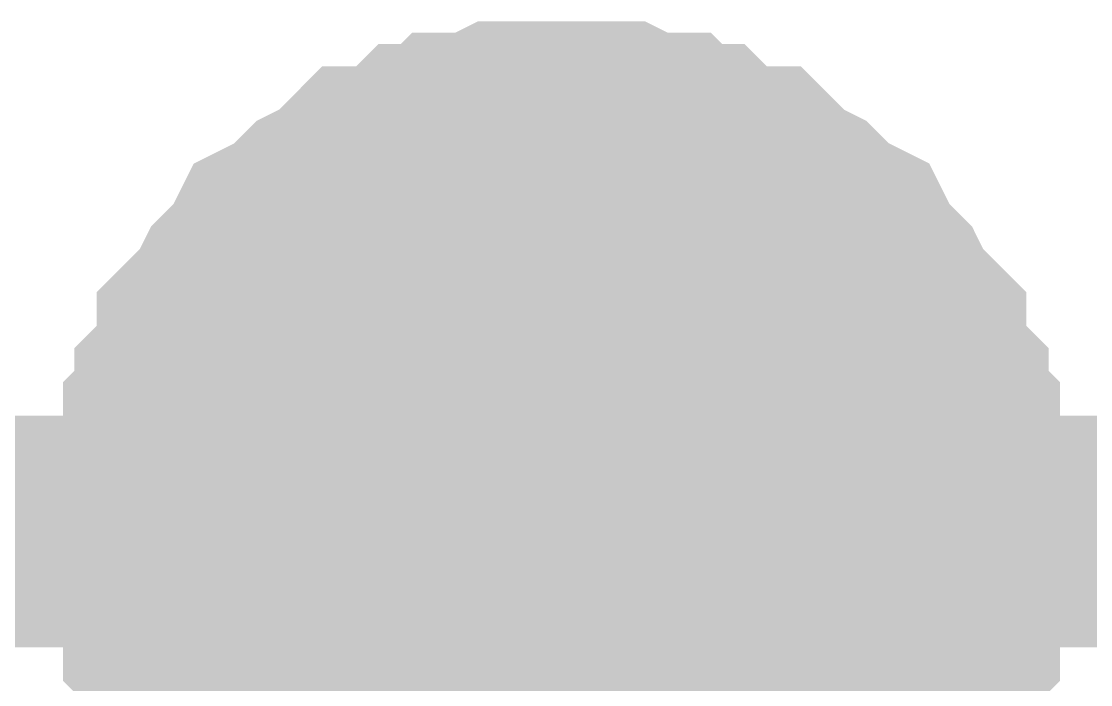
# Model space of a CAD drawing. Header units: inches. Extents: x 0 to 31.5, y 0 to 22.3.
# Drawn here: x 10.2738 to 10.3283, y 12.9919 to 13.0257 of the extents above; entities that cross this region are included whole.
import ezdxf

# ---------------------------------------------------------------- set-up
doc = ezdxf.new("R2010")
doc.units = ezdxf.units.IN
doc.header["$MEASUREMENT"] = 0
doc.layers.add('Sheet', color=255, linetype='Continuous')

msp = doc.modelspace()

# ---------------------------------------------------------------- linework, layer by layer
at = {"layer": 'Sheet'}
for points in [[(10.28125, 12.999719, 0.0118, 0.0118, 0), (10.28125, 13.000868, 0.0118, 0.0118, 0), (10.28125, 13.002016, 0.0118, 0.0118, 0), (10.28125, 13.002591, 0.0118, 0.0118, 0), (10.281824, 13.003739, 0.0118, 0.0118, 0), (10.281824, 13.004888, 0.0118, 0.0118, 0), (10.282398, 13.005462, 0.0118, 0.0118, 0), (10.282398, 13.006611, 0.0118, 0.0118, 0), (10.282972, 13.007185, 0.0118, 0.0118, 0), (10.283547, 13.008333, 0.0118, 0.0118, 0), (10.283547, 13.009482, 0.0118, 0.0118, 0), (10.284121, 13.010056, 0.0118, 0.0118, 0), (10.284695, 13.01063, 0.0118, 0.0118, 0), (10.285269, 13.011779, 0.0118, 0.0118, 0), (10.285843, 13.012353, 0.0118, 0.0118, 0), (10.286417, 13.012927, 0.0118, 0.0118, 0), (10.286991, 13.014076, 0.0118, 0.0118, 0), (10.28814, 13.01465, 0.0118, 0.0118, 0), (10.288714, 13.015225, 0.0118, 0.0118, 0), (10.289288, 13.015799, 0.0118, 0.0118, 0), (10.290436, 13.016373, 0.0118, 0.0118, 0), (10.29101, 13.016947, 0.0118, 0.0118, 0), (10.291585, 13.017522, 0.0118, 0.0118, 0), (10.292733, 13.017522, 0.0118, 0.0118, 0), (10.293881, 13.018096, 0.0118, 0.0118, 0), (10.294455, 13.01867, 0.0118, 0.0118, 0), (10.295604, 13.01867, 0.0118, 0.0118, 0), (10.296178, 13.019244, 0.0118, 0.0118, 0), (10.297326, 13.019244, 0.0118, 0.0118, 0), (10.298474, 13.019819, 0.0118, 0.0118, 0), (10.299049, 13.019819, 0.0118, 0.0118, 0), (10.300197, 13.019819, 0.0118, 0.0118, 0), (10.301345, 13.019819, 0.0118, 0.0118, 0)], [(10.28125, 12.999719, 0.0118, 0.0118, 0), (10.28125, 13.000868, 0.0118, 0.0118, 0), (10.28125, 13.002016, 0.0118, 0.0118, 0), (10.28125, 13.002591, 0.0118, 0.0118, 0), (10.281824, 13.003739, 0.0118, 0.0118, 0), (10.281824, 13.004888, 0.0118, 0.0118, 0), (10.282398, 13.005462, 0.0118, 0.0118, 0), (10.282398, 13.006611, 0.0118, 0.0118, 0), (10.282972, 13.007185, 0.0118, 0.0118, 0), (10.283547, 13.008333, 0.0118, 0.0118, 0), (10.283547, 13.009482, 0.0118, 0.0118, 0), (10.284121, 13.010056, 0.0118, 0.0118, 0), (10.284695, 13.01063, 0.0118, 0.0118, 0), (10.285269, 13.011779, 0.0118, 0.0118, 0), (10.285843, 13.012353, 0.0118, 0.0118, 0), (10.286417, 13.012927, 0.0118, 0.0118, 0), (10.286991, 13.014076, 0.0118, 0.0118, 0), (10.28814, 13.01465, 0.0118, 0.0118, 0), (10.288714, 13.015225, 0.0118, 0.0118, 0), (10.289288, 13.015799, 0.0118, 0.0118, 0), (10.290436, 13.016373, 0.0118, 0.0118, 0), (10.29101, 13.016947, 0.0118, 0.0118, 0), (10.291585, 13.017522, 0.0118, 0.0118, 0), (10.292733, 13.017522, 0.0118, 0.0118, 0), (10.293881, 13.018096, 0.0118, 0.0118, 0), (10.294455, 13.01867, 0.0118, 0.0118, 0), (10.295604, 13.01867, 0.0118, 0.0118, 0), (10.296178, 13.019244, 0.0118, 0.0118, 0), (10.297326, 13.019244, 0.0118, 0.0118, 0), (10.298474, 13.019819, 0.0118, 0.0118, 0), (10.299049, 13.019819, 0.0118, 0.0118, 0), (10.300197, 13.019819, 0.0118, 0.0118, 0), (10.301345, 13.019819, 0.0118, 0.0118, 0)], [(10.28125, 12.999719, 0.0118, 0.0118, 0), (10.28125, 13.000868, 0.0118, 0.0118, 0), (10.28125, 13.002016, 0.0118, 0.0118, 0), (10.28125, 13.002591, 0.0118, 0.0118, 0), (10.281824, 13.003739, 0.0118, 0.0118, 0), (10.281824, 13.004888, 0.0118, 0.0118, 0), (10.282398, 13.005462, 0.0118, 0.0118, 0), (10.282398, 13.006611, 0.0118, 0.0118, 0), (10.282972, 13.007185, 0.0118, 0.0118, 0), (10.283547, 13.008333, 0.0118, 0.0118, 0), (10.283547, 13.009482, 0.0118, 0.0118, 0), (10.284121, 13.010056, 0.0118, 0.0118, 0), (10.284695, 13.01063, 0.0118, 0.0118, 0), (10.285269, 13.011779, 0.0118, 0.0118, 0), (10.285843, 13.012353, 0.0118, 0.0118, 0), (10.286417, 13.012927, 0.0118, 0.0118, 0), (10.286991, 13.014076, 0.0118, 0.0118, 0), (10.28814, 13.01465, 0.0118, 0.0118, 0), (10.288714, 13.015225, 0.0118, 0.0118, 0), (10.289288, 13.015799, 0.0118, 0.0118, 0), (10.290436, 13.016373, 0.0118, 0.0118, 0), (10.29101, 13.016947, 0.0118, 0.0118, 0), (10.291585, 13.017522, 0.0118, 0.0118, 0), (10.292733, 13.017522, 0.0118, 0.0118, 0), (10.293881, 13.018096, 0.0118, 0.0118, 0), (10.294455, 13.01867, 0.0118, 0.0118, 0), (10.295604, 13.01867, 0.0118, 0.0118, 0), (10.296178, 13.019244, 0.0118, 0.0118, 0), (10.297326, 13.019244, 0.0118, 0.0118, 0), (10.298474, 13.019819, 0.0118, 0.0118, 0), (10.299049, 13.019819, 0.0118, 0.0118, 0), (10.300197, 13.019819, 0.0118, 0.0118, 0), (10.301345, 13.019819, 0.0118, 0.0118, 0)], [(10.28125, 12.999719, 0.0118, 0.0118, 0), (10.28125, 13.000868, 0.0118, 0.0118, 0), (10.28125, 13.002016, 0.0118, 0.0118, 0), (10.28125, 13.002591, 0.0118, 0.0118, 0), (10.281824, 13.003739, 0.0118, 0.0118, 0), (10.281824, 13.004888, 0.0118, 0.0118, 0), (10.282398, 13.005462, 0.0118, 0.0118, 0), (10.282398, 13.006611, 0.0118, 0.0118, 0), (10.282972, 13.007185, 0.0118, 0.0118, 0), (10.283547, 13.008333, 0.0118, 0.0118, 0), (10.283547, 13.009482, 0.0118, 0.0118, 0), (10.284121, 13.010056, 0.0118, 0.0118, 0), (10.284695, 13.01063, 0.0118, 0.0118, 0), (10.285269, 13.011779, 0.0118, 0.0118, 0), (10.285843, 13.012353, 0.0118, 0.0118, 0), (10.286417, 13.012927, 0.0118, 0.0118, 0), (10.286991, 13.014076, 0.0118, 0.0118, 0), (10.28814, 13.01465, 0.0118, 0.0118, 0), (10.288714, 13.015225, 0.0118, 0.0118, 0), (10.289288, 13.015799, 0.0118, 0.0118, 0), (10.290436, 13.016373, 0.0118, 0.0118, 0), (10.29101, 13.016947, 0.0118, 0.0118, 0), (10.291585, 13.017522, 0.0118, 0.0118, 0), (10.292733, 13.017522, 0.0118, 0.0118, 0), (10.293881, 13.018096, 0.0118, 0.0118, 0), (10.294455, 13.01867, 0.0118, 0.0118, 0), (10.295604, 13.01867, 0.0118, 0.0118, 0), (10.296178, 13.019244, 0.0118, 0.0118, 0), (10.297326, 13.019244, 0.0118, 0.0118, 0), (10.298474, 13.019819, 0.0118, 0.0118, 0), (10.299049, 13.019819, 0.0118, 0.0118, 0), (10.300197, 13.019819, 0.0118, 0.0118, 0), (10.301345, 13.019819, 0.0118, 0.0118, 0)], [(10.301345, 13.019819, 0.0118, 0.0118, 0), (10.301345, 13.019819, 0.0118, 0.0118, 0)], [(10.301345, 13.019819, 0.0118, 0.0118, 0), (10.302493, 13.019819, 0.0118, 0.0118, 0), (10.303642, 13.019819, 0.0118, 0.0118, 0), (10.304216, 13.019819, 0.0118, 0.0118, 0), (10.305364, 13.019244, 0.0118, 0.0118, 0), (10.306512, 13.019244, 0.0118, 0.0118, 0), (10.307087, 13.01867, 0.0118, 0.0118, 0), (10.308235, 13.01867, 0.0118, 0.0118, 0), (10.308809, 13.018096, 0.0118, 0.0118, 0), (10.309957, 13.017522, 0.0118, 0.0118, 0), (10.311106, 13.017522, 0.0118, 0.0118, 0), (10.31168, 13.016947, 0.0118, 0.0118, 0), (10.312254, 13.016373, 0.0118, 0.0118, 0), (10.313402, 13.015799, 0.0118, 0.0118, 0), (10.313976, 13.015225, 0.0118, 0.0118, 0), (10.314551, 13.01465, 0.0118, 0.0118, 0), (10.315699, 13.014076, 0.0118, 0.0118, 0), (10.316273, 13.012927, 0.0118, 0.0118, 0), (10.316847, 13.012353, 0.0118, 0.0118, 0), (10.317421, 13.011779, 0.0118, 0.0118, 0), (10.317995, 13.01063, 0.0118, 0.0118, 0), (10.31857, 13.010056, 0.0118, 0.0118, 0), (10.319144, 13.009482, 0.0118, 0.0118, 0), (10.319144, 13.008333, 0.0118, 0.0118, 0), (10.319718, 13.007185, 0.0118, 0.0118, 0), (10.320292, 13.006611, 0.0118, 0.0118, 0), (10.320292, 13.005462, 0.0118, 0.0118, 0), (10.320866, 13.004888, 0.0118, 0.0118, 0), (10.320866, 13.003739, 0.0118, 0.0118, 0), (10.32144, 13.002591, 0.0118, 0.0118, 0), (10.32144, 13.002016, 0.0118, 0.0118, 0), (10.32144, 13.000868, 0.0118, 0.0118, 0), (10.32144, 12.999719, 0.0118, 0.0118, 0)], [(10.301345, 13.019819, 0.0118, 0.0118, 0), (10.301345, 13.019819, 0.0118, 0.0118, 0)], [(10.301345, 13.019819, 0.0118, 0.0118, 0), (10.302493, 13.019819, 0.0118, 0.0118, 0), (10.303642, 13.019819, 0.0118, 0.0118, 0), (10.304216, 13.019819, 0.0118, 0.0118, 0), (10.305364, 13.019244, 0.0118, 0.0118, 0), (10.306512, 13.019244, 0.0118, 0.0118, 0), (10.307087, 13.01867, 0.0118, 0.0118, 0), (10.308235, 13.01867, 0.0118, 0.0118, 0), (10.308809, 13.018096, 0.0118, 0.0118, 0), (10.309957, 13.017522, 0.0118, 0.0118, 0), (10.311106, 13.017522, 0.0118, 0.0118, 0), (10.31168, 13.016947, 0.0118, 0.0118, 0), (10.312254, 13.016373, 0.0118, 0.0118, 0), (10.313402, 13.015799, 0.0118, 0.0118, 0), (10.313976, 13.015225, 0.0118, 0.0118, 0), (10.314551, 13.01465, 0.0118, 0.0118, 0), (10.315699, 13.014076, 0.0118, 0.0118, 0), (10.316273, 13.012927, 0.0118, 0.0118, 0), (10.316847, 13.012353, 0.0118, 0.0118, 0), (10.317421, 13.011779, 0.0118, 0.0118, 0), (10.317995, 13.01063, 0.0118, 0.0118, 0), (10.31857, 13.010056, 0.0118, 0.0118, 0), (10.319144, 13.009482, 0.0118, 0.0118, 0), (10.319144, 13.008333, 0.0118, 0.0118, 0), (10.319718, 13.007185, 0.0118, 0.0118, 0), (10.320292, 13.006611, 0.0118, 0.0118, 0), (10.320292, 13.005462, 0.0118, 0.0118, 0), (10.320866, 13.004888, 0.0118, 0.0118, 0), (10.320866, 13.003739, 0.0118, 0.0118, 0), (10.32144, 13.002591, 0.0118, 0.0118, 0), (10.32144, 13.002016, 0.0118, 0.0118, 0), (10.32144, 13.000868, 0.0118, 0.0118, 0), (10.32144, 12.999719, 0.0118, 0.0118, 0)], [(10.301345, 13.019819, 0.0118, 0.0118, 0), (10.301345, 13.019819, 0.0118, 0.0118, 0)], [(10.301345, 13.019819, 0.0118, 0.0118, 0), (10.302493, 13.019819, 0.0118, 0.0118, 0), (10.303642, 13.019819, 0.0118, 0.0118, 0), (10.304216, 13.019819, 0.0118, 0.0118, 0), (10.305364, 13.019244, 0.0118, 0.0118, 0), (10.306512, 13.019244, 0.0118, 0.0118, 0), (10.307087, 13.01867, 0.0118, 0.0118, 0), (10.308235, 13.01867, 0.0118, 0.0118, 0), (10.308809, 13.018096, 0.0118, 0.0118, 0), (10.309957, 13.017522, 0.0118, 0.0118, 0), (10.311106, 13.017522, 0.0118, 0.0118, 0), (10.31168, 13.016947, 0.0118, 0.0118, 0), (10.312254, 13.016373, 0.0118, 0.0118, 0), (10.313402, 13.015799, 0.0118, 0.0118, 0), (10.313976, 13.015225, 0.0118, 0.0118, 0), (10.314551, 13.01465, 0.0118, 0.0118, 0), (10.315699, 13.014076, 0.0118, 0.0118, 0), (10.316273, 13.012927, 0.0118, 0.0118, 0), (10.316847, 13.012353, 0.0118, 0.0118, 0), (10.317421, 13.011779, 0.0118, 0.0118, 0), (10.317995, 13.01063, 0.0118, 0.0118, 0), (10.31857, 13.010056, 0.0118, 0.0118, 0), (10.319144, 13.009482, 0.0118, 0.0118, 0), (10.319144, 13.008333, 0.0118, 0.0118, 0), (10.319718, 13.007185, 0.0118, 0.0118, 0), (10.320292, 13.006611, 0.0118, 0.0118, 0), (10.320292, 13.005462, 0.0118, 0.0118, 0), (10.320866, 13.004888, 0.0118, 0.0118, 0), (10.320866, 13.003739, 0.0118, 0.0118, 0), (10.32144, 13.002591, 0.0118, 0.0118, 0), (10.32144, 13.002016, 0.0118, 0.0118, 0), (10.32144, 13.000868, 0.0118, 0.0118, 0), (10.32144, 12.999719, 0.0118, 0.0118, 0)], [(10.301345, 13.019819, 0.0118, 0.0118, 0), (10.301345, 13.019819, 0.0118, 0.0118, 0)], [(10.301345, 13.019819, 0.0118, 0.0118, 0), (10.302493, 13.019819, 0.0118, 0.0118, 0), (10.303642, 13.019819, 0.0118, 0.0118, 0), (10.304216, 13.019819, 0.0118, 0.0118, 0), (10.305364, 13.019244, 0.0118, 0.0118, 0), (10.306512, 13.019244, 0.0118, 0.0118, 0), (10.307087, 13.01867, 0.0118, 0.0118, 0), (10.308235, 13.01867, 0.0118, 0.0118, 0), (10.308809, 13.018096, 0.0118, 0.0118, 0), (10.309957, 13.017522, 0.0118, 0.0118, 0), (10.311106, 13.017522, 0.0118, 0.0118, 0), (10.31168, 13.016947, 0.0118, 0.0118, 0), (10.312254, 13.016373, 0.0118, 0.0118, 0), (10.313402, 13.015799, 0.0118, 0.0118, 0), (10.313976, 13.015225, 0.0118, 0.0118, 0), (10.314551, 13.01465, 0.0118, 0.0118, 0), (10.315699, 13.014076, 0.0118, 0.0118, 0), (10.316273, 13.012927, 0.0118, 0.0118, 0), (10.316847, 13.012353, 0.0118, 0.0118, 0), (10.317421, 13.011779, 0.0118, 0.0118, 0), (10.317995, 13.01063, 0.0118, 0.0118, 0), (10.31857, 13.010056, 0.0118, 0.0118, 0), (10.319144, 13.009482, 0.0118, 0.0118, 0), (10.319144, 13.008333, 0.0118, 0.0118, 0), (10.319718, 13.007185, 0.0118, 0.0118, 0), (10.320292, 13.006611, 0.0118, 0.0118, 0), (10.320292, 13.005462, 0.0118, 0.0118, 0), (10.320866, 13.004888, 0.0118, 0.0118, 0), (10.320866, 13.003739, 0.0118, 0.0118, 0), (10.32144, 13.002591, 0.0118, 0.0118, 0), (10.32144, 13.002016, 0.0118, 0.0118, 0), (10.32144, 13.000868, 0.0118, 0.0118, 0), (10.32144, 12.999719, 0.0118, 0.0118, 0)], [(10.28125, 12.999719, 0.0039, 0.0039, 0), (10.28125, 13.000868, 0.0039, 0.0039, 0), (10.28125, 13.002016, 0.0039, 0.0039, 0), (10.28125, 13.002591, 0.0039, 0.0039, 0), (10.281824, 13.003739, 0.0039, 0.0039, 0), (10.281824, 13.004888, 0.0039, 0.0039, 0), (10.282398, 13.005462, 0.0039, 0.0039, 0), (10.282398, 13.006611, 0.0039, 0.0039, 0), (10.282972, 13.007185, 0.0039, 0.0039, 0), (10.283547, 13.008333, 0.0039, 0.0039, 0), (10.283547, 13.009482, 0.0039, 0.0039, 0), (10.284121, 13.010056, 0.0039, 0.0039, 0), (10.284695, 13.01063, 0.0039, 0.0039, 0), (10.285269, 13.011779, 0.0039, 0.0039, 0), (10.285843, 13.012353, 0.0039, 0.0039, 0), (10.286417, 13.012927, 0.0039, 0.0039, 0), (10.286991, 13.014076, 0.0039, 0.0039, 0), (10.28814, 13.01465, 0.0039, 0.0039, 0), (10.288714, 13.015225, 0.0039, 0.0039, 0), (10.289288, 13.015799, 0.0039, 0.0039, 0), (10.290436, 13.016373, 0.0039, 0.0039, 0), (10.29101, 13.016947, 0.0039, 0.0039, 0), (10.291585, 13.017522, 0.0039, 0.0039, 0), (10.292733, 13.017522, 0.0039, 0.0039, 0), (10.293881, 13.018096, 0.0039, 0.0039, 0), (10.294455, 13.01867, 0.0039, 0.0039, 0), (10.295604, 13.01867, 0.0039, 0.0039, 0), (10.296178, 13.019244, 0.0039, 0.0039, 0), (10.297326, 13.019244, 0.0039, 0.0039, 0), (10.298474, 13.019819, 0.0039, 0.0039, 0), (10.299049, 13.019819, 0.0039, 0.0039, 0), (10.300197, 13.019819, 0.0039, 0.0039, 0), (10.301345, 13.019819, 0.0039, 0.0039, 0)], [(10.28125, 12.999719, 0.0039, 0.0039, 0), (10.28125, 13.000868, 0.0039, 0.0039, 0), (10.28125, 13.002016, 0.0039, 0.0039, 0), (10.28125, 13.002591, 0.0039, 0.0039, 0), (10.281824, 13.003739, 0.0039, 0.0039, 0), (10.281824, 13.004888, 0.0039, 0.0039, 0), (10.282398, 13.005462, 0.0039, 0.0039, 0), (10.282398, 13.006611, 0.0039, 0.0039, 0), (10.282972, 13.007185, 0.0039, 0.0039, 0), (10.283547, 13.008333, 0.0039, 0.0039, 0), (10.283547, 13.009482, 0.0039, 0.0039, 0), (10.284121, 13.010056, 0.0039, 0.0039, 0), (10.284695, 13.01063, 0.0039, 0.0039, 0), (10.285269, 13.011779, 0.0039, 0.0039, 0), (10.285843, 13.012353, 0.0039, 0.0039, 0), (10.286417, 13.012927, 0.0039, 0.0039, 0), (10.286991, 13.014076, 0.0039, 0.0039, 0), (10.28814, 13.01465, 0.0039, 0.0039, 0), (10.288714, 13.015225, 0.0039, 0.0039, 0), (10.289288, 13.015799, 0.0039, 0.0039, 0), (10.290436, 13.016373, 0.0039, 0.0039, 0), (10.29101, 13.016947, 0.0039, 0.0039, 0), (10.291585, 13.017522, 0.0039, 0.0039, 0), (10.292733, 13.017522, 0.0039, 0.0039, 0), (10.293881, 13.018096, 0.0039, 0.0039, 0), (10.294455, 13.01867, 0.0039, 0.0039, 0), (10.295604, 13.01867, 0.0039, 0.0039, 0), (10.296178, 13.019244, 0.0039, 0.0039, 0), (10.297326, 13.019244, 0.0039, 0.0039, 0), (10.298474, 13.019819, 0.0039, 0.0039, 0), (10.299049, 13.019819, 0.0039, 0.0039, 0), (10.300197, 13.019819, 0.0039, 0.0039, 0), (10.301345, 13.019819, 0.0039, 0.0039, 0)], [(10.28125, 12.999719, 0.0039, 0.0039, 0), (10.28125, 13.000868, 0.0039, 0.0039, 0), (10.28125, 13.002016, 0.0039, 0.0039, 0), (10.28125, 13.002591, 0.0039, 0.0039, 0), (10.281824, 13.003739, 0.0039, 0.0039, 0), (10.281824, 13.004888, 0.0039, 0.0039, 0), (10.282398, 13.005462, 0.0039, 0.0039, 0), (10.282398, 13.006611, 0.0039, 0.0039, 0), (10.282972, 13.007185, 0.0039, 0.0039, 0), (10.283547, 13.008333, 0.0039, 0.0039, 0), (10.283547, 13.009482, 0.0039, 0.0039, 0), (10.284121, 13.010056, 0.0039, 0.0039, 0), (10.284695, 13.01063, 0.0039, 0.0039, 0), (10.285269, 13.011779, 0.0039, 0.0039, 0), (10.285843, 13.012353, 0.0039, 0.0039, 0), (10.286417, 13.012927, 0.0039, 0.0039, 0), (10.286991, 13.014076, 0.0039, 0.0039, 0), (10.28814, 13.01465, 0.0039, 0.0039, 0), (10.288714, 13.015225, 0.0039, 0.0039, 0), (10.289288, 13.015799, 0.0039, 0.0039, 0), (10.290436, 13.016373, 0.0039, 0.0039, 0), (10.29101, 13.016947, 0.0039, 0.0039, 0), (10.291585, 13.017522, 0.0039, 0.0039, 0), (10.292733, 13.017522, 0.0039, 0.0039, 0), (10.293881, 13.018096, 0.0039, 0.0039, 0), (10.294455, 13.01867, 0.0039, 0.0039, 0), (10.295604, 13.01867, 0.0039, 0.0039, 0), (10.296178, 13.019244, 0.0039, 0.0039, 0), (10.297326, 13.019244, 0.0039, 0.0039, 0), (10.298474, 13.019819, 0.0039, 0.0039, 0), (10.299049, 13.019819, 0.0039, 0.0039, 0), (10.300197, 13.019819, 0.0039, 0.0039, 0), (10.301345, 13.019819, 0.0039, 0.0039, 0)], [(10.28125, 12.999719, 0.0039, 0.0039, 0), (10.28125, 13.000868, 0.0039, 0.0039, 0), (10.28125, 13.002016, 0.0039, 0.0039, 0), (10.28125, 13.002591, 0.0039, 0.0039, 0), (10.281824, 13.003739, 0.0039, 0.0039, 0), (10.281824, 13.004888, 0.0039, 0.0039, 0), (10.282398, 13.005462, 0.0039, 0.0039, 0), (10.282398, 13.006611, 0.0039, 0.0039, 0), (10.282972, 13.007185, 0.0039, 0.0039, 0), (10.283547, 13.008333, 0.0039, 0.0039, 0), (10.283547, 13.009482, 0.0039, 0.0039, 0), (10.284121, 13.010056, 0.0039, 0.0039, 0), (10.284695, 13.01063, 0.0039, 0.0039, 0), (10.285269, 13.011779, 0.0039, 0.0039, 0), (10.285843, 13.012353, 0.0039, 0.0039, 0), (10.286417, 13.012927, 0.0039, 0.0039, 0), (10.286991, 13.014076, 0.0039, 0.0039, 0), (10.28814, 13.01465, 0.0039, 0.0039, 0), (10.288714, 13.015225, 0.0039, 0.0039, 0), (10.289288, 13.015799, 0.0039, 0.0039, 0), (10.290436, 13.016373, 0.0039, 0.0039, 0), (10.29101, 13.016947, 0.0039, 0.0039, 0), (10.291585, 13.017522, 0.0039, 0.0039, 0), (10.292733, 13.017522, 0.0039, 0.0039, 0), (10.293881, 13.018096, 0.0039, 0.0039, 0), (10.294455, 13.01867, 0.0039, 0.0039, 0), (10.295604, 13.01867, 0.0039, 0.0039, 0), (10.296178, 13.019244, 0.0039, 0.0039, 0), (10.297326, 13.019244, 0.0039, 0.0039, 0), (10.298474, 13.019819, 0.0039, 0.0039, 0), (10.299049, 13.019819, 0.0039, 0.0039, 0), (10.300197, 13.019819, 0.0039, 0.0039, 0), (10.301345, 13.019819, 0.0039, 0.0039, 0)], [(10.301345, 13.019819, 0.0039, 0.0039, 0), (10.301345, 13.019819, 0.0039, 0.0039, 0)], [(10.301345, 13.019819, 0.0039, 0.0039, 0), (10.302493, 13.019819, 0.0039, 0.0039, 0), (10.303642, 13.019819, 0.0039, 0.0039, 0), (10.304216, 13.019819, 0.0039, 0.0039, 0), (10.305364, 13.019244, 0.0039, 0.0039, 0), (10.306512, 13.019244, 0.0039, 0.0039, 0), (10.307087, 13.01867, 0.0039, 0.0039, 0), (10.308235, 13.01867, 0.0039, 0.0039, 0), (10.308809, 13.018096, 0.0039, 0.0039, 0), (10.309957, 13.017522, 0.0039, 0.0039, 0), (10.311106, 13.017522, 0.0039, 0.0039, 0), (10.31168, 13.016947, 0.0039, 0.0039, 0), (10.312254, 13.016373, 0.0039, 0.0039, 0), (10.313402, 13.015799, 0.0039, 0.0039, 0), (10.313976, 13.015225, 0.0039, 0.0039, 0), (10.314551, 13.01465, 0.0039, 0.0039, 0), (10.315699, 13.014076, 0.0039, 0.0039, 0), (10.316273, 13.012927, 0.0039, 0.0039, 0), (10.316847, 13.012353, 0.0039, 0.0039, 0), (10.317421, 13.011779, 0.0039, 0.0039, 0), (10.317995, 13.01063, 0.0039, 0.0039, 0), (10.31857, 13.010056, 0.0039, 0.0039, 0), (10.319144, 13.009482, 0.0039, 0.0039, 0), (10.319144, 13.008333, 0.0039, 0.0039, 0), (10.319718, 13.007185, 0.0039, 0.0039, 0), (10.320292, 13.006611, 0.0039, 0.0039, 0), (10.320292, 13.005462, 0.0039, 0.0039, 0), (10.320866, 13.004888, 0.0039, 0.0039, 0), (10.320866, 13.003739, 0.0039, 0.0039, 0), (10.32144, 13.002591, 0.0039, 0.0039, 0), (10.32144, 13.002016, 0.0039, 0.0039, 0), (10.32144, 13.000868, 0.0039, 0.0039, 0), (10.32144, 12.999719, 0.0039, 0.0039, 0)], [(10.301345, 13.019819, 0.0039, 0.0039, 0), (10.301345, 13.019819, 0.0039, 0.0039, 0)], [(10.301345, 13.019819, 0.0039, 0.0039, 0), (10.302493, 13.019819, 0.0039, 0.0039, 0), (10.303642, 13.019819, 0.0039, 0.0039, 0), (10.304216, 13.019819, 0.0039, 0.0039, 0), (10.305364, 13.019244, 0.0039, 0.0039, 0), (10.306512, 13.019244, 0.0039, 0.0039, 0), (10.307087, 13.01867, 0.0039, 0.0039, 0), (10.308235, 13.01867, 0.0039, 0.0039, 0), (10.308809, 13.018096, 0.0039, 0.0039, 0), (10.309957, 13.017522, 0.0039, 0.0039, 0), (10.311106, 13.017522, 0.0039, 0.0039, 0), (10.31168, 13.016947, 0.0039, 0.0039, 0), (10.312254, 13.016373, 0.0039, 0.0039, 0), (10.313402, 13.015799, 0.0039, 0.0039, 0), (10.313976, 13.015225, 0.0039, 0.0039, 0), (10.314551, 13.01465, 0.0039, 0.0039, 0), (10.315699, 13.014076, 0.0039, 0.0039, 0), (10.316273, 13.012927, 0.0039, 0.0039, 0), (10.316847, 13.012353, 0.0039, 0.0039, 0), (10.317421, 13.011779, 0.0039, 0.0039, 0), (10.317995, 13.01063, 0.0039, 0.0039, 0), (10.31857, 13.010056, 0.0039, 0.0039, 0), (10.319144, 13.009482, 0.0039, 0.0039, 0), (10.319144, 13.008333, 0.0039, 0.0039, 0), (10.319718, 13.007185, 0.0039, 0.0039, 0), (10.320292, 13.006611, 0.0039, 0.0039, 0), (10.320292, 13.005462, 0.0039, 0.0039, 0), (10.320866, 13.004888, 0.0039, 0.0039, 0), (10.320866, 13.003739, 0.0039, 0.0039, 0), (10.32144, 13.002591, 0.0039, 0.0039, 0), (10.32144, 13.002016, 0.0039, 0.0039, 0), (10.32144, 13.000868, 0.0039, 0.0039, 0), (10.32144, 12.999719, 0.0039, 0.0039, 0)], [(10.301345, 13.019819, 0.0039, 0.0039, 0), (10.301345, 13.019819, 0.0039, 0.0039, 0)], [(10.301345, 13.019819, 0.0039, 0.0039, 0), (10.302493, 13.019819, 0.0039, 0.0039, 0), (10.303642, 13.019819, 0.0039, 0.0039, 0), (10.304216, 13.019819, 0.0039, 0.0039, 0), (10.305364, 13.019244, 0.0039, 0.0039, 0), (10.306512, 13.019244, 0.0039, 0.0039, 0), (10.307087, 13.01867, 0.0039, 0.0039, 0), (10.308235, 13.01867, 0.0039, 0.0039, 0), (10.308809, 13.018096, 0.0039, 0.0039, 0), (10.309957, 13.017522, 0.0039, 0.0039, 0), (10.311106, 13.017522, 0.0039, 0.0039, 0), (10.31168, 13.016947, 0.0039, 0.0039, 0), (10.312254, 13.016373, 0.0039, 0.0039, 0), (10.313402, 13.015799, 0.0039, 0.0039, 0), (10.313976, 13.015225, 0.0039, 0.0039, 0), (10.314551, 13.01465, 0.0039, 0.0039, 0), (10.315699, 13.014076, 0.0039, 0.0039, 0), (10.316273, 13.012927, 0.0039, 0.0039, 0), (10.316847, 13.012353, 0.0039, 0.0039, 0), (10.317421, 13.011779, 0.0039, 0.0039, 0), (10.317995, 13.01063, 0.0039, 0.0039, 0), (10.31857, 13.010056, 0.0039, 0.0039, 0), (10.319144, 13.009482, 0.0039, 0.0039, 0), (10.319144, 13.008333, 0.0039, 0.0039, 0), (10.319718, 13.007185, 0.0039, 0.0039, 0), (10.320292, 13.006611, 0.0039, 0.0039, 0), (10.320292, 13.005462, 0.0039, 0.0039, 0), (10.320866, 13.004888, 0.0039, 0.0039, 0), (10.320866, 13.003739, 0.0039, 0.0039, 0), (10.32144, 13.002591, 0.0039, 0.0039, 0), (10.32144, 13.002016, 0.0039, 0.0039, 0), (10.32144, 13.000868, 0.0039, 0.0039, 0), (10.32144, 12.999719, 0.0039, 0.0039, 0)], [(10.301345, 13.019819, 0.0039, 0.0039, 0), (10.301345, 13.019819, 0.0039, 0.0039, 0)], [(10.301345, 13.019819, 0.0039, 0.0039, 0), (10.302493, 13.019819, 0.0039, 0.0039, 0), (10.303642, 13.019819, 0.0039, 0.0039, 0), (10.304216, 13.019819, 0.0039, 0.0039, 0), (10.305364, 13.019244, 0.0039, 0.0039, 0), (10.306512, 13.019244, 0.0039, 0.0039, 0), (10.307087, 13.01867, 0.0039, 0.0039, 0), (10.308235, 13.01867, 0.0039, 0.0039, 0), (10.308809, 13.018096, 0.0039, 0.0039, 0), (10.309957, 13.017522, 0.0039, 0.0039, 0), (10.311106, 13.017522, 0.0039, 0.0039, 0), (10.31168, 13.016947, 0.0039, 0.0039, 0), (10.312254, 13.016373, 0.0039, 0.0039, 0), (10.313402, 13.015799, 0.0039, 0.0039, 0), (10.313976, 13.015225, 0.0039, 0.0039, 0), (10.314551, 13.01465, 0.0039, 0.0039, 0), (10.315699, 13.014076, 0.0039, 0.0039, 0), (10.316273, 13.012927, 0.0039, 0.0039, 0), (10.316847, 13.012353, 0.0039, 0.0039, 0), (10.317421, 13.011779, 0.0039, 0.0039, 0), (10.317995, 13.01063, 0.0039, 0.0039, 0), (10.31857, 13.010056, 0.0039, 0.0039, 0), (10.319144, 13.009482, 0.0039, 0.0039, 0), (10.319144, 13.008333, 0.0039, 0.0039, 0), (10.319718, 13.007185, 0.0039, 0.0039, 0), (10.320292, 13.006611, 0.0039, 0.0039, 0), (10.320292, 13.005462, 0.0039, 0.0039, 0), (10.320866, 13.004888, 0.0039, 0.0039, 0), (10.320866, 13.003739, 0.0039, 0.0039, 0), (10.32144, 13.002591, 0.0039, 0.0039, 0), (10.32144, 13.002016, 0.0039, 0.0039, 0), (10.32144, 13.000868, 0.0039, 0.0039, 0), (10.32144, 12.999719, 0.0039, 0.0039, 0)], [(9.301755, 12.999719, 0.0118, 0.0118, 0), (9.60146, 12.999719, 0.0118, 0.0118, 0), (10.301345, 12.999719, 0.0118, 0.0118, 0), (10.501148, 12.999719, 0.0118, 0.0118, 0), (11.201033, 12.999719, 0.0118, 0.0118, 0)], [(10.286991, 12.985363, 0.0118, 0.0118, 0), (10.286417, 12.986511, 0.0118, 0.0118, 0), (10.285843, 12.987085, 0.0118, 0.0118, 0), (10.285269, 12.98766, 0.0118, 0.0118, 0), (10.284695, 12.988808, 0.0118, 0.0118, 0), (10.284121, 12.989382, 0.0118, 0.0118, 0), (10.283547, 12.989957, 0.0118, 0.0118, 0), (10.283547, 12.991105, 0.0118, 0.0118, 0), (10.282972, 12.992254, 0.0118, 0.0118, 0), (10.282398, 12.992828, 0.0118, 0.0118, 0), (10.282398, 12.993977, 0.0118, 0.0118, 0), (10.281824, 12.994551, 0.0118, 0.0118, 0), (10.281824, 12.995699, 0.0118, 0.0118, 0), (10.28125, 12.996848, 0.0118, 0.0118, 0), (10.28125, 12.997422, 0.0118, 0.0118, 0), (10.28125, 12.998571, 0.0118, 0.0118, 0), (10.28125, 12.999719, 0.0118, 0.0118, 0)], [(10.28125, 12.999719, 0.0118, 0.0118, 0), (10.28125, 12.999719, 0.0118, 0.0118, 0)], [(10.286991, 12.985363, 0.0118, 0.0118, 0), (10.286417, 12.986511, 0.0118, 0.0118, 0), (10.285843, 12.987085, 0.0118, 0.0118, 0), (10.285269, 12.98766, 0.0118, 0.0118, 0), (10.284695, 12.988808, 0.0118, 0.0118, 0), (10.284121, 12.989382, 0.0118, 0.0118, 0), (10.283547, 12.989957, 0.0118, 0.0118, 0), (10.283547, 12.991105, 0.0118, 0.0118, 0), (10.282972, 12.992254, 0.0118, 0.0118, 0), (10.282398, 12.992828, 0.0118, 0.0118, 0), (10.282398, 12.993977, 0.0118, 0.0118, 0), (10.281824, 12.994551, 0.0118, 0.0118, 0), (10.281824, 12.995699, 0.0118, 0.0118, 0), (10.28125, 12.996848, 0.0118, 0.0118, 0), (10.28125, 12.997422, 0.0118, 0.0118, 0), (10.28125, 12.998571, 0.0118, 0.0118, 0), (10.28125, 12.999719, 0.0118, 0.0118, 0)], [(10.28125, 12.999719, 0.0118, 0.0118, 0), (10.28125, 12.999719, 0.0118, 0.0118, 0)], [(10.286991, 12.985363, 0.0118, 0.0118, 0), (10.286417, 12.986511, 0.0118, 0.0118, 0), (10.285843, 12.987085, 0.0118, 0.0118, 0), (10.285269, 12.98766, 0.0118, 0.0118, 0), (10.284695, 12.988808, 0.0118, 0.0118, 0), (10.284121, 12.989382, 0.0118, 0.0118, 0), (10.283547, 12.989957, 0.0118, 0.0118, 0), (10.283547, 12.991105, 0.0118, 0.0118, 0), (10.282972, 12.992254, 0.0118, 0.0118, 0), (10.282398, 12.992828, 0.0118, 0.0118, 0), (10.282398, 12.993977, 0.0118, 0.0118, 0), (10.281824, 12.994551, 0.0118, 0.0118, 0), (10.281824, 12.995699, 0.0118, 0.0118, 0), (10.28125, 12.996848, 0.0118, 0.0118, 0), (10.28125, 12.997422, 0.0118, 0.0118, 0), (10.28125, 12.998571, 0.0118, 0.0118, 0), (10.28125, 12.999719, 0.0118, 0.0118, 0)], [(10.28125, 12.999719, 0.0118, 0.0118, 0), (10.28125, 12.999719, 0.0118, 0.0118, 0)], [(10.286991, 12.985363, 0.0118, 0.0118, 0), (10.286417, 12.986511, 0.0118, 0.0118, 0), (10.285843, 12.987085, 0.0118, 0.0118, 0), (10.285269, 12.98766, 0.0118, 0.0118, 0), (10.284695, 12.988808, 0.0118, 0.0118, 0), (10.284121, 12.989382, 0.0118, 0.0118, 0), (10.283547, 12.989957, 0.0118, 0.0118, 0), (10.283547, 12.991105, 0.0118, 0.0118, 0), (10.282972, 12.992254, 0.0118, 0.0118, 0), (10.282398, 12.992828, 0.0118, 0.0118, 0), (10.282398, 12.993977, 0.0118, 0.0118, 0), (10.281824, 12.994551, 0.0118, 0.0118, 0), (10.281824, 12.995699, 0.0118, 0.0118, 0), (10.28125, 12.996848, 0.0118, 0.0118, 0), (10.28125, 12.997422, 0.0118, 0.0118, 0), (10.28125, 12.998571, 0.0118, 0.0118, 0), (10.28125, 12.999719, 0.0118, 0.0118, 0)], [(10.28125, 12.999719, 0.0118, 0.0118, 0), (10.28125, 12.999719, 0.0118, 0.0118, 0)], [(10.301345, 12.899797, 0.0118, 0.0118, 0), (10.301345, 12.999719, 0.0118, 0.0118, 0)], [(10.32144, 12.999719, 0.0118, 0.0118, 0), (10.32144, 12.998571, 0.0118, 0.0118, 0), (10.32144, 12.997422, 0.0118, 0.0118, 0), (10.32144, 12.996848, 0.0118, 0.0118, 0), (10.320866, 12.995699, 0.0118, 0.0118, 0), (10.320866, 12.994551, 0.0118, 0.0118, 0), (10.320292, 12.993977, 0.0118, 0.0118, 0), (10.320292, 12.992828, 0.0118, 0.0118, 0), (10.319718, 12.992254, 0.0118, 0.0118, 0), (10.319144, 12.991105, 0.0118, 0.0118, 0), (10.319144, 12.989957, 0.0118, 0.0118, 0), (10.31857, 12.989382, 0.0118, 0.0118, 0), (10.317995, 12.988808, 0.0118, 0.0118, 0), (10.317421, 12.98766, 0.0118, 0.0118, 0), (10.316847, 12.987085, 0.0118, 0.0118, 0), (10.316273, 12.986511, 0.0118, 0.0118, 0), (10.315699, 12.985363, 0.0118, 0.0118, 0)], [(10.32144, 12.999719, 0.0118, 0.0118, 0), (10.32144, 12.998571, 0.0118, 0.0118, 0), (10.32144, 12.997422, 0.0118, 0.0118, 0), (10.32144, 12.996848, 0.0118, 0.0118, 0), (10.320866, 12.995699, 0.0118, 0.0118, 0), (10.320866, 12.994551, 0.0118, 0.0118, 0), (10.320292, 12.993977, 0.0118, 0.0118, 0), (10.320292, 12.992828, 0.0118, 0.0118, 0), (10.319718, 12.992254, 0.0118, 0.0118, 0), (10.319144, 12.991105, 0.0118, 0.0118, 0), (10.319144, 12.989957, 0.0118, 0.0118, 0), (10.31857, 12.989382, 0.0118, 0.0118, 0), (10.317995, 12.988808, 0.0118, 0.0118, 0), (10.317421, 12.98766, 0.0118, 0.0118, 0), (10.316847, 12.987085, 0.0118, 0.0118, 0), (10.316273, 12.986511, 0.0118, 0.0118, 0), (10.315699, 12.985363, 0.0118, 0.0118, 0)], [(10.32144, 12.999719, 0.0118, 0.0118, 0), (10.32144, 12.998571, 0.0118, 0.0118, 0), (10.32144, 12.997422, 0.0118, 0.0118, 0), (10.32144, 12.996848, 0.0118, 0.0118, 0), (10.320866, 12.995699, 0.0118, 0.0118, 0), (10.320866, 12.994551, 0.0118, 0.0118, 0), (10.320292, 12.993977, 0.0118, 0.0118, 0), (10.320292, 12.992828, 0.0118, 0.0118, 0), (10.319718, 12.992254, 0.0118, 0.0118, 0), (10.319144, 12.991105, 0.0118, 0.0118, 0), (10.319144, 12.989957, 0.0118, 0.0118, 0), (10.31857, 12.989382, 0.0118, 0.0118, 0), (10.317995, 12.988808, 0.0118, 0.0118, 0), (10.317421, 12.98766, 0.0118, 0.0118, 0), (10.316847, 12.987085, 0.0118, 0.0118, 0), (10.316273, 12.986511, 0.0118, 0.0118, 0), (10.315699, 12.985363, 0.0118, 0.0118, 0)], [(10.32144, 12.999719, 0.0118, 0.0118, 0), (10.32144, 12.998571, 0.0118, 0.0118, 0), (10.32144, 12.997422, 0.0118, 0.0118, 0), (10.32144, 12.996848, 0.0118, 0.0118, 0), (10.320866, 12.995699, 0.0118, 0.0118, 0), (10.320866, 12.994551, 0.0118, 0.0118, 0), (10.320292, 12.993977, 0.0118, 0.0118, 0), (10.320292, 12.992828, 0.0118, 0.0118, 0), (10.319718, 12.992254, 0.0118, 0.0118, 0), (10.319144, 12.991105, 0.0118, 0.0118, 0), (10.319144, 12.989957, 0.0118, 0.0118, 0), (10.31857, 12.989382, 0.0118, 0.0118, 0), (10.317995, 12.988808, 0.0118, 0.0118, 0), (10.317421, 12.98766, 0.0118, 0.0118, 0), (10.316847, 12.987085, 0.0118, 0.0118, 0), (10.316273, 12.986511, 0.0118, 0.0118, 0), (10.315699, 12.985363, 0.0118, 0.0118, 0)], [(10.32144, 12.999719, 0.0118, 0.0118, 0), (10.32144, 12.999719, 0.0118, 0.0118, 0), (10.32144, 12.999719, 0.0118, 0.0118, 0), (10.32144, 12.999719, 0.0118, 0.0118, 0), (10.32144, 12.999719, 0.0118, 0.0118, 0), (10.32144, 12.999719, 0.0118, 0.0118, 0), (10.32144, 12.999719, 0.0118, 0.0118, 0), (10.32144, 12.999719, 0.0118, 0.0118, 0), (10.32144, 12.999719, 0.0118, 0.0118, 0), (10.32144, 12.999719, 0.0118, 0.0118, 0), (10.32144, 12.999719, 0.0118, 0.0118, 0), (10.32144, 12.999719, 0.0118, 0.0118, 0), (10.32144, 12.999719, 0.0118, 0.0118, 0), (10.32144, 12.999719, 0.0118, 0.0118, 0), (10.32144, 12.999719, 0.0118, 0.0118, 0), (10.32144, 12.999719, 0.0118, 0.0118, 0), (10.32144, 12.999719, 0.0118, 0.0118, 0), (10.32144, 12.999719, 0.0118, 0.0118, 0), (10.32144, 12.999719, 0.0118, 0.0118, 0), (10.32144, 12.999719, 0.0118, 0.0118, 0), (10.32144, 12.999719, 0.0118, 0.0118, 0), (10.32144, 12.999719, 0.0118, 0.0118, 0), (10.32144, 12.999719, 0.0118, 0.0118, 0), (10.32144, 12.999719, 0.0118, 0.0118, 0), (10.32144, 12.999719, 0.0118, 0.0118, 0), (10.32144, 12.999719, 0.0118, 0.0118, 0), (10.32144, 12.999719, 0.0118, 0.0118, 0), (10.32144, 12.999719, 0.0118, 0.0118, 0), (10.32144, 12.999719, 0.0118, 0.0118, 0), (10.32144, 12.999719, 0.0118, 0.0118, 0), (10.32144, 12.999719, 0.0118, 0.0118, 0), (10.32144, 12.999719, 0.0118, 0.0118, 0), (10.32144, 12.999719, 0.0118, 0.0118, 0)], [(10.32144, 12.999719, 0.0118, 0.0118, 0), (10.32144, 12.999719, 0.0118, 0.0118, 0)], [(10.32144, 12.999719, 0.0118, 0.0118, 0), (10.32144, 12.999719, 0.0118, 0.0118, 0), (10.32144, 12.999719, 0.0118, 0.0118, 0), (10.32144, 12.999719, 0.0118, 0.0118, 0), (10.32144, 12.999719, 0.0118, 0.0118, 0), (10.32144, 12.999719, 0.0118, 0.0118, 0), (10.32144, 12.999719, 0.0118, 0.0118, 0), (10.32144, 12.999719, 0.0118, 0.0118, 0), (10.32144, 12.999719, 0.0118, 0.0118, 0), (10.32144, 12.999719, 0.0118, 0.0118, 0), (10.32144, 12.999719, 0.0118, 0.0118, 0), (10.32144, 12.999719, 0.0118, 0.0118, 0), (10.32144, 12.999719, 0.0118, 0.0118, 0), (10.32144, 12.999719, 0.0118, 0.0118, 0), (10.32144, 12.999719, 0.0118, 0.0118, 0), (10.32144, 12.999719, 0.0118, 0.0118, 0), (10.32144, 12.999719, 0.0118, 0.0118, 0), (10.32144, 12.999719, 0.0118, 0.0118, 0), (10.32144, 12.999719, 0.0118, 0.0118, 0), (10.32144, 12.999719, 0.0118, 0.0118, 0), (10.32144, 12.999719, 0.0118, 0.0118, 0), (10.32144, 12.999719, 0.0118, 0.0118, 0), (10.32144, 12.999719, 0.0118, 0.0118, 0), (10.32144, 12.999719, 0.0118, 0.0118, 0), (10.32144, 12.999719, 0.0118, 0.0118, 0), (10.32144, 12.999719, 0.0118, 0.0118, 0), (10.32144, 12.999719, 0.0118, 0.0118, 0), (10.32144, 12.999719, 0.0118, 0.0118, 0), (10.32144, 12.999719, 0.0118, 0.0118, 0), (10.32144, 12.999719, 0.0118, 0.0118, 0), (10.32144, 12.999719, 0.0118, 0.0118, 0), (10.32144, 12.999719, 0.0118, 0.0118, 0), (10.32144, 12.999719, 0.0118, 0.0118, 0)], [(10.32144, 12.999719, 0.0118, 0.0118, 0), (10.32144, 12.999719, 0.0118, 0.0118, 0)], [(10.32144, 12.999719, 0.0118, 0.0118, 0), (10.32144, 12.999719, 0.0118, 0.0118, 0), (10.32144, 12.999719, 0.0118, 0.0118, 0), (10.32144, 12.999719, 0.0118, 0.0118, 0), (10.32144, 12.999719, 0.0118, 0.0118, 0), (10.32144, 12.999719, 0.0118, 0.0118, 0), (10.32144, 12.999719, 0.0118, 0.0118, 0), (10.32144, 12.999719, 0.0118, 0.0118, 0), (10.32144, 12.999719, 0.0118, 0.0118, 0), (10.32144, 12.999719, 0.0118, 0.0118, 0), (10.32144, 12.999719, 0.0118, 0.0118, 0), (10.32144, 12.999719, 0.0118, 0.0118, 0), (10.32144, 12.999719, 0.0118, 0.0118, 0), (10.32144, 12.999719, 0.0118, 0.0118, 0), (10.32144, 12.999719, 0.0118, 0.0118, 0), (10.32144, 12.999719, 0.0118, 0.0118, 0), (10.32144, 12.999719, 0.0118, 0.0118, 0), (10.32144, 12.999719, 0.0118, 0.0118, 0), (10.32144, 12.999719, 0.0118, 0.0118, 0), (10.32144, 12.999719, 0.0118, 0.0118, 0), (10.32144, 12.999719, 0.0118, 0.0118, 0), (10.32144, 12.999719, 0.0118, 0.0118, 0), (10.32144, 12.999719, 0.0118, 0.0118, 0), (10.32144, 12.999719, 0.0118, 0.0118, 0), (10.32144, 12.999719, 0.0118, 0.0118, 0), (10.32144, 12.999719, 0.0118, 0.0118, 0), (10.32144, 12.999719, 0.0118, 0.0118, 0), (10.32144, 12.999719, 0.0118, 0.0118, 0), (10.32144, 12.999719, 0.0118, 0.0118, 0), (10.32144, 12.999719, 0.0118, 0.0118, 0), (10.32144, 12.999719, 0.0118, 0.0118, 0), (10.32144, 12.999719, 0.0118, 0.0118, 0), (10.32144, 12.999719, 0.0118, 0.0118, 0)], [(10.32144, 12.999719, 0.0118, 0.0118, 0), (10.32144, 12.999719, 0.0118, 0.0118, 0)], [(10.32144, 12.999719, 0.0118, 0.0118, 0), (10.32144, 12.999719, 0.0118, 0.0118, 0), (10.32144, 12.999719, 0.0118, 0.0118, 0), (10.32144, 12.999719, 0.0118, 0.0118, 0), (10.32144, 12.999719, 0.0118, 0.0118, 0), (10.32144, 12.999719, 0.0118, 0.0118, 0), (10.32144, 12.999719, 0.0118, 0.0118, 0), (10.32144, 12.999719, 0.0118, 0.0118, 0), (10.32144, 12.999719, 0.0118, 0.0118, 0), (10.32144, 12.999719, 0.0118, 0.0118, 0), (10.32144, 12.999719, 0.0118, 0.0118, 0), (10.32144, 12.999719, 0.0118, 0.0118, 0), (10.32144, 12.999719, 0.0118, 0.0118, 0), (10.32144, 12.999719, 0.0118, 0.0118, 0), (10.32144, 12.999719, 0.0118, 0.0118, 0), (10.32144, 12.999719, 0.0118, 0.0118, 0), (10.32144, 12.999719, 0.0118, 0.0118, 0), (10.32144, 12.999719, 0.0118, 0.0118, 0), (10.32144, 12.999719, 0.0118, 0.0118, 0), (10.32144, 12.999719, 0.0118, 0.0118, 0), (10.32144, 12.999719, 0.0118, 0.0118, 0), (10.32144, 12.999719, 0.0118, 0.0118, 0), (10.32144, 12.999719, 0.0118, 0.0118, 0), (10.32144, 12.999719, 0.0118, 0.0118, 0), (10.32144, 12.999719, 0.0118, 0.0118, 0), (10.32144, 12.999719, 0.0118, 0.0118, 0), (10.32144, 12.999719, 0.0118, 0.0118, 0), (10.32144, 12.999719, 0.0118, 0.0118, 0), (10.32144, 12.999719, 0.0118, 0.0118, 0), (10.32144, 12.999719, 0.0118, 0.0118, 0), (10.32144, 12.999719, 0.0118, 0.0118, 0), (10.32144, 12.999719, 0.0118, 0.0118, 0), (10.32144, 12.999719, 0.0118, 0.0118, 0)], [(10.32144, 12.999719, 0.0118, 0.0118, 0), (10.32144, 12.999719, 0.0118, 0.0118, 0)], [(10.283547, 12.989957, 0.0039, 0.0039, 0), (10.283547, 12.991105, 0.0039, 0.0039, 0), (10.282972, 12.992254, 0.0039, 0.0039, 0), (10.282398, 12.992828, 0.0039, 0.0039, 0), (10.282398, 12.993977, 0.0039, 0.0039, 0), (10.281824, 12.994551, 0.0039, 0.0039, 0), (10.281824, 12.995699, 0.0039, 0.0039, 0), (10.28125, 12.996848, 0.0039, 0.0039, 0), (10.28125, 12.997422, 0.0039, 0.0039, 0), (10.28125, 12.998571, 0.0039, 0.0039, 0), (10.28125, 12.999719, 0.0039, 0.0039, 0)], [(10.28125, 12.999719, 0.0039, 0.0039, 0), (10.28125, 12.999719, 0.0039, 0.0039, 0)], [(10.283547, 12.989957, 0.0039, 0.0039, 0), (10.283547, 12.991105, 0.0039, 0.0039, 0), (10.282972, 12.992254, 0.0039, 0.0039, 0), (10.282398, 12.992828, 0.0039, 0.0039, 0), (10.282398, 12.993977, 0.0039, 0.0039, 0), (10.281824, 12.994551, 0.0039, 0.0039, 0), (10.281824, 12.995699, 0.0039, 0.0039, 0), (10.28125, 12.996848, 0.0039, 0.0039, 0), (10.28125, 12.997422, 0.0039, 0.0039, 0), (10.28125, 12.998571, 0.0039, 0.0039, 0), (10.28125, 12.999719, 0.0039, 0.0039, 0)], [(10.28125, 12.999719, 0.0039, 0.0039, 0), (10.28125, 12.999719, 0.0039, 0.0039, 0)], [(10.283547, 12.989957, 0.0039, 0.0039, 0), (10.283547, 12.991105, 0.0039, 0.0039, 0), (10.282972, 12.992254, 0.0039, 0.0039, 0), (10.282398, 12.992828, 0.0039, 0.0039, 0), (10.282398, 12.993977, 0.0039, 0.0039, 0), (10.281824, 12.994551, 0.0039, 0.0039, 0), (10.281824, 12.995699, 0.0039, 0.0039, 0), (10.28125, 12.996848, 0.0039, 0.0039, 0), (10.28125, 12.997422, 0.0039, 0.0039, 0), (10.28125, 12.998571, 0.0039, 0.0039, 0), (10.28125, 12.999719, 0.0039, 0.0039, 0)], [(10.28125, 12.999719, 0.0039, 0.0039, 0), (10.28125, 12.999719, 0.0039, 0.0039, 0)], [(10.283547, 12.989957, 0.0039, 0.0039, 0), (10.283547, 12.991105, 0.0039, 0.0039, 0), (10.282972, 12.992254, 0.0039, 0.0039, 0), (10.282398, 12.992828, 0.0039, 0.0039, 0), (10.282398, 12.993977, 0.0039, 0.0039, 0), (10.281824, 12.994551, 0.0039, 0.0039, 0), (10.281824, 12.995699, 0.0039, 0.0039, 0), (10.28125, 12.996848, 0.0039, 0.0039, 0), (10.28125, 12.997422, 0.0039, 0.0039, 0), (10.28125, 12.998571, 0.0039, 0.0039, 0), (10.28125, 12.999719, 0.0039, 0.0039, 0)], [(10.28125, 12.999719, 0.0039, 0.0039, 0), (10.28125, 12.999719, 0.0039, 0.0039, 0)], [(10.32144, 12.999719, 0.0039, 0.0039, 0), (10.32144, 12.998571, 0.0039, 0.0039, 0), (10.32144, 12.997422, 0.0039, 0.0039, 0), (10.32144, 12.996848, 0.0039, 0.0039, 0), (10.320866, 12.995699, 0.0039, 0.0039, 0), (10.320866, 12.994551, 0.0039, 0.0039, 0), (10.320292, 12.993977, 0.0039, 0.0039, 0), (10.320292, 12.992828, 0.0039, 0.0039, 0), (10.319718, 12.992254, 0.0039, 0.0039, 0), (10.319144, 12.991105, 0.0039, 0.0039, 0), (10.319144, 12.989957, 0.0039, 0.0039, 0)], [(10.32144, 12.999719, 0.0039, 0.0039, 0), (10.32144, 12.998571, 0.0039, 0.0039, 0), (10.32144, 12.997422, 0.0039, 0.0039, 0), (10.32144, 12.996848, 0.0039, 0.0039, 0), (10.320866, 12.995699, 0.0039, 0.0039, 0), (10.320866, 12.994551, 0.0039, 0.0039, 0), (10.320292, 12.993977, 0.0039, 0.0039, 0), (10.320292, 12.992828, 0.0039, 0.0039, 0), (10.319718, 12.992254, 0.0039, 0.0039, 0), (10.319144, 12.991105, 0.0039, 0.0039, 0), (10.319144, 12.989957, 0.0039, 0.0039, 0)], [(10.32144, 12.999719, 0.0039, 0.0039, 0), (10.32144, 12.998571, 0.0039, 0.0039, 0), (10.32144, 12.997422, 0.0039, 0.0039, 0), (10.32144, 12.996848, 0.0039, 0.0039, 0), (10.320866, 12.995699, 0.0039, 0.0039, 0), (10.320866, 12.994551, 0.0039, 0.0039, 0), (10.320292, 12.993977, 0.0039, 0.0039, 0), (10.320292, 12.992828, 0.0039, 0.0039, 0), (10.319718, 12.992254, 0.0039, 0.0039, 0), (10.319144, 12.991105, 0.0039, 0.0039, 0), (10.319144, 12.989957, 0.0039, 0.0039, 0)], [(10.32144, 12.999719, 0.0039, 0.0039, 0), (10.32144, 12.998571, 0.0039, 0.0039, 0), (10.32144, 12.997422, 0.0039, 0.0039, 0), (10.32144, 12.996848, 0.0039, 0.0039, 0), (10.320866, 12.995699, 0.0039, 0.0039, 0), (10.320866, 12.994551, 0.0039, 0.0039, 0), (10.320292, 12.993977, 0.0039, 0.0039, 0), (10.320292, 12.992828, 0.0039, 0.0039, 0), (10.319718, 12.992254, 0.0039, 0.0039, 0), (10.319144, 12.991105, 0.0039, 0.0039, 0), (10.319144, 12.989957, 0.0039, 0.0039, 0)], [(10.32144, 12.999719, 0.0039, 0.0039, 0), (10.32144, 12.999719, 0.0039, 0.0039, 0), (10.32144, 12.999719, 0.0039, 0.0039, 0), (10.32144, 12.999719, 0.0039, 0.0039, 0), (10.32144, 12.999719, 0.0039, 0.0039, 0), (10.32144, 12.999719, 0.0039, 0.0039, 0), (10.32144, 12.999719, 0.0039, 0.0039, 0), (10.32144, 12.999719, 0.0039, 0.0039, 0), (10.32144, 12.999719, 0.0039, 0.0039, 0), (10.32144, 12.999719, 0.0039, 0.0039, 0), (10.32144, 12.999719, 0.0039, 0.0039, 0), (10.32144, 12.999719, 0.0039, 0.0039, 0), (10.32144, 12.999719, 0.0039, 0.0039, 0), (10.32144, 12.999719, 0.0039, 0.0039, 0), (10.32144, 12.999719, 0.0039, 0.0039, 0), (10.32144, 12.999719, 0.0039, 0.0039, 0), (10.32144, 12.999719, 0.0039, 0.0039, 0), (10.32144, 12.999719, 0.0039, 0.0039, 0), (10.32144, 12.999719, 0.0039, 0.0039, 0), (10.32144, 12.999719, 0.0039, 0.0039, 0), (10.32144, 12.999719, 0.0039, 0.0039, 0), (10.32144, 12.999719, 0.0039, 0.0039, 0), (10.32144, 12.999719, 0.0039, 0.0039, 0), (10.32144, 12.999719, 0.0039, 0.0039, 0), (10.32144, 12.999719, 0.0039, 0.0039, 0), (10.32144, 12.999719, 0.0039, 0.0039, 0), (10.32144, 12.999719, 0.0039, 0.0039, 0), (10.32144, 12.999719, 0.0039, 0.0039, 0), (10.32144, 12.999719, 0.0039, 0.0039, 0), (10.32144, 12.999719, 0.0039, 0.0039, 0), (10.32144, 12.999719, 0.0039, 0.0039, 0), (10.32144, 12.999719, 0.0039, 0.0039, 0), (10.32144, 12.999719, 0.0039, 0.0039, 0)], [(10.32144, 12.999719, 0.0039, 0.0039, 0), (10.32144, 12.999719, 0.0039, 0.0039, 0)], [(10.32144, 12.999719, 0.0039, 0.0039, 0), (10.32144, 12.999719, 0.0039, 0.0039, 0), (10.32144, 12.999719, 0.0039, 0.0039, 0), (10.32144, 12.999719, 0.0039, 0.0039, 0), (10.32144, 12.999719, 0.0039, 0.0039, 0), (10.32144, 12.999719, 0.0039, 0.0039, 0), (10.32144, 12.999719, 0.0039, 0.0039, 0), (10.32144, 12.999719, 0.0039, 0.0039, 0), (10.32144, 12.999719, 0.0039, 0.0039, 0), (10.32144, 12.999719, 0.0039, 0.0039, 0), (10.32144, 12.999719, 0.0039, 0.0039, 0), (10.32144, 12.999719, 0.0039, 0.0039, 0), (10.32144, 12.999719, 0.0039, 0.0039, 0), (10.32144, 12.999719, 0.0039, 0.0039, 0), (10.32144, 12.999719, 0.0039, 0.0039, 0), (10.32144, 12.999719, 0.0039, 0.0039, 0), (10.32144, 12.999719, 0.0039, 0.0039, 0), (10.32144, 12.999719, 0.0039, 0.0039, 0), (10.32144, 12.999719, 0.0039, 0.0039, 0), (10.32144, 12.999719, 0.0039, 0.0039, 0), (10.32144, 12.999719, 0.0039, 0.0039, 0), (10.32144, 12.999719, 0.0039, 0.0039, 0), (10.32144, 12.999719, 0.0039, 0.0039, 0), (10.32144, 12.999719, 0.0039, 0.0039, 0), (10.32144, 12.999719, 0.0039, 0.0039, 0), (10.32144, 12.999719, 0.0039, 0.0039, 0), (10.32144, 12.999719, 0.0039, 0.0039, 0), (10.32144, 12.999719, 0.0039, 0.0039, 0), (10.32144, 12.999719, 0.0039, 0.0039, 0), (10.32144, 12.999719, 0.0039, 0.0039, 0), (10.32144, 12.999719, 0.0039, 0.0039, 0), (10.32144, 12.999719, 0.0039, 0.0039, 0), (10.32144, 12.999719, 0.0039, 0.0039, 0)], [(10.32144, 12.999719, 0.0039, 0.0039, 0), (10.32144, 12.999719, 0.0039, 0.0039, 0)], [(10.32144, 12.999719, 0.0039, 0.0039, 0), (10.32144, 12.999719, 0.0039, 0.0039, 0), (10.32144, 12.999719, 0.0039, 0.0039, 0), (10.32144, 12.999719, 0.0039, 0.0039, 0), (10.32144, 12.999719, 0.0039, 0.0039, 0), (10.32144, 12.999719, 0.0039, 0.0039, 0), (10.32144, 12.999719, 0.0039, 0.0039, 0), (10.32144, 12.999719, 0.0039, 0.0039, 0), (10.32144, 12.999719, 0.0039, 0.0039, 0), (10.32144, 12.999719, 0.0039, 0.0039, 0), (10.32144, 12.999719, 0.0039, 0.0039, 0), (10.32144, 12.999719, 0.0039, 0.0039, 0), (10.32144, 12.999719, 0.0039, 0.0039, 0), (10.32144, 12.999719, 0.0039, 0.0039, 0), (10.32144, 12.999719, 0.0039, 0.0039, 0), (10.32144, 12.999719, 0.0039, 0.0039, 0), (10.32144, 12.999719, 0.0039, 0.0039, 0), (10.32144, 12.999719, 0.0039, 0.0039, 0), (10.32144, 12.999719, 0.0039, 0.0039, 0), (10.32144, 12.999719, 0.0039, 0.0039, 0), (10.32144, 12.999719, 0.0039, 0.0039, 0), (10.32144, 12.999719, 0.0039, 0.0039, 0), (10.32144, 12.999719, 0.0039, 0.0039, 0), (10.32144, 12.999719, 0.0039, 0.0039, 0), (10.32144, 12.999719, 0.0039, 0.0039, 0), (10.32144, 12.999719, 0.0039, 0.0039, 0), (10.32144, 12.999719, 0.0039, 0.0039, 0), (10.32144, 12.999719, 0.0039, 0.0039, 0), (10.32144, 12.999719, 0.0039, 0.0039, 0), (10.32144, 12.999719, 0.0039, 0.0039, 0), (10.32144, 12.999719, 0.0039, 0.0039, 0), (10.32144, 12.999719, 0.0039, 0.0039, 0), (10.32144, 12.999719, 0.0039, 0.0039, 0)], [(10.32144, 12.999719, 0.0039, 0.0039, 0), (10.32144, 12.999719, 0.0039, 0.0039, 0)], [(10.32144, 12.999719, 0.0039, 0.0039, 0), (10.32144, 12.999719, 0.0039, 0.0039, 0), (10.32144, 12.999719, 0.0039, 0.0039, 0), (10.32144, 12.999719, 0.0039, 0.0039, 0), (10.32144, 12.999719, 0.0039, 0.0039, 0), (10.32144, 12.999719, 0.0039, 0.0039, 0), (10.32144, 12.999719, 0.0039, 0.0039, 0), (10.32144, 12.999719, 0.0039, 0.0039, 0), (10.32144, 12.999719, 0.0039, 0.0039, 0), (10.32144, 12.999719, 0.0039, 0.0039, 0), (10.32144, 12.999719, 0.0039, 0.0039, 0), (10.32144, 12.999719, 0.0039, 0.0039, 0), (10.32144, 12.999719, 0.0039, 0.0039, 0), (10.32144, 12.999719, 0.0039, 0.0039, 0), (10.32144, 12.999719, 0.0039, 0.0039, 0), (10.32144, 12.999719, 0.0039, 0.0039, 0), (10.32144, 12.999719, 0.0039, 0.0039, 0), (10.32144, 12.999719, 0.0039, 0.0039, 0), (10.32144, 12.999719, 0.0039, 0.0039, 0), (10.32144, 12.999719, 0.0039, 0.0039, 0), (10.32144, 12.999719, 0.0039, 0.0039, 0), (10.32144, 12.999719, 0.0039, 0.0039, 0), (10.32144, 12.999719, 0.0039, 0.0039, 0), (10.32144, 12.999719, 0.0039, 0.0039, 0), (10.32144, 12.999719, 0.0039, 0.0039, 0), (10.32144, 12.999719, 0.0039, 0.0039, 0), (10.32144, 12.999719, 0.0039, 0.0039, 0), (10.32144, 12.999719, 0.0039, 0.0039, 0), (10.32144, 12.999719, 0.0039, 0.0039, 0), (10.32144, 12.999719, 0.0039, 0.0039, 0), (10.32144, 12.999719, 0.0039, 0.0039, 0), (10.32144, 12.999719, 0.0039, 0.0039, 0), (10.32144, 12.999719, 0.0039, 0.0039, 0)], [(10.32144, 12.999719, 0.0039, 0.0039, 0), (10.32144, 12.999719, 0.0039, 0.0039, 0)]]:
    msp.add_lwpolyline(points, format="xyseb", dxfattribs=at)
msp.add_lwpolyline([(10.29, 13, 0.02, 0.02, 1), (10.31, 13, 0.02, 0.02, 1)], format="xyseb", close=True, dxfattribs=at)

doc.saveas('drawing.dxf')
